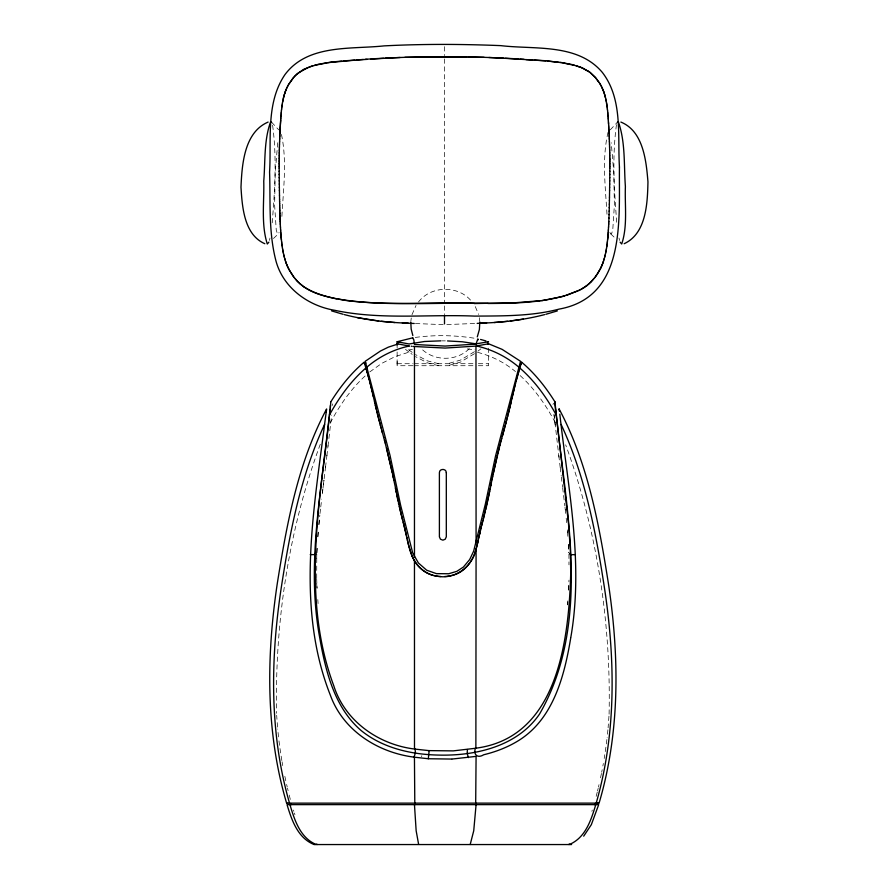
<?xml version="1.0" encoding="UTF-8"?>
<svg xmlns="http://www.w3.org/2000/svg" width="889" height="889" viewBox="0 0 889 889"><rect width="100%" height="100%" fill="white"/><g stroke="black" fill="none" stroke-linecap="round" stroke-linejoin="round"><path stroke-width="0.67" stroke-dasharray="4.45 3.33" d="M412.863 365.723L397.127 365.723L397.127 358.411M316.706 578.228L316.762 556.792M316.706 558.236L316.773 554.103M568.593 589.663L568.96 580.161M316.84 552.814L317.184 546.257M609.087 714.2C611.043 623.045 597.208 530.5 565.66 444.822M316.851 552.758L317.273 546.024M317.851 536.589L318.406 529.855M608.965 716.145L608.098 727.847M567.526 604.909L567.804 600.908M568.549 590.252L568.916 584.918M410.851 321.396L411.251 318.029M317.851 536.878L318.429 530.055M318.884 524.61L319.484 518.309M607.92 729.791L607.109 737.57M272.223 222.839C274.779 190.257 277.024 157.142 272.523 124.66M281.891 216.405C283.358 188.668 287.358 159.398 280.968 132.328M318.929 524.466L319.84 515.031M567.571 604.598L567.86 601.875M327.985 446.256L331.619 415.174M319.984 513.542L320.607 508.386M320.762 506.919L321.696 499.107M322.329 493.806L323.107 487.183M326.874 455.79L328.052 445.711M332.753 405.506L332.475 403.873M325.53 467.203L327.008 454.679M324.141 478.727L325.696 465.803M606.887 739.504L606.076 745.904M323.407 484.694L324.329 477.204M322.474 492.317L322.807 489.606M322.974 488.25L323.974 480.093M277.757 142.74L275.212 172.433L274.623 205.181L276.235 229.895L277.39 233.685L278.201 233.951L279.102 232.485M605.909 747.171L604.987 753.45M604.198 758.473L604.798 754.705M602.886 765.974L603.331 763.473M421.808 755.694L421.597 756.728M601.686 772.208L602.186 769.718M601.442 773.452L599.875 780.909M616.477 124.66C611.976 157.142 614.221 190.257 616.777 222.839M598.453 787.098L599.03 784.631M269.434 240.397L270 238.03M597.564 790.81L598.164 788.343M597.264 792.043L595.374 799.422M411.974 314.717L416.041 305.438M553.002 404.495L553.491 403.217M592.285 810.068L591.885 811.324M320.296 444.222C288.603 529.766 274.812 622.233 276.568 713.278M330.163 423.108C339.454 405.573 350.922 388.915 365.657 375.491M418.508 301.993C431.032 285.413 458.313 285.136 471.381 301.104M610.299 129.816L617.422 122.215M273.468 238.496L278.201 233.951M469.259 348.699C456.679 361.434 434.288 361.434 421.608 348.921M608.032 132.328C601.642 159.398 605.642 188.668 607.109 216.405M369.724 371.969L381.692 363.401L394.649 356.833L409.062 352.077L412.196 354.367M477.938 351.111L480.927 348.832M474.437 351.7L460.402 360.123L447.634 363.712M474.437 353.711L460.402 362.134L447.634 365.723M409.062 350.066L412.429 349.266M415.23 337.442C435.232 334.72 455.724 335.209 475.637 338.42M446.823 324.574L477.16 323.385M397.127 363.712L412.863 363.712M414.03 363.712L474.015 363.712M478.349 363.712L488.572 363.712M414.03 365.723L474.015 365.723M478.349 365.723L488.572 365.723L488.572 345.121M442.011 340.854L445.333 340.876M415.43 323.54L443.344 324.641M467.27 348.944L475.026 349.799M438.633 363.712L427.553 360.901L415.519 354.611M438.633 365.723L427.553 362.912L415.519 356.622M609.898 232.485L610.799 233.951L611.61 233.685L612.765 229.895L614.377 205.181L613.788 172.433L611.243 142.74M477.549 352.322C491.406 355.867 504.474 362.423 515.476 371.558M412.196 352.355L406.829 348.388M409.062 352.077L404.773 348.832M520.165 375.603C534.967 389.126 546.468 405.884 555.769 423.553M610.799 233.951L615.532 238.496M271.578 122.215L278.702 129.816M475.304 306.627L478.571 314.428M294.381 813.024L294.948 814.724M293.837 811.324L293.437 810.068M290.314 799.389L288.403 791.932M619 238.03L619.566 240.397M287.503 788.187L288.103 790.677M286.625 784.442L287.203 786.943M285.78 780.686L284.191 773.152M282.069 761.806L282.746 765.596M281.857 760.539L280.824 754.205M479.338 317.729L479.76 321.096M280.635 752.939L279.713 746.593M279.546 745.315L278.968 740.815M561.337 476.915L562.57 486.972M562.659 487.761L564.837 505.897M555.247 425.098L553.98 414.407M560.214 467.503L561.181 475.571M558.792 455.524L560.181 467.303M564.993 507.252L565.315 509.975M554.047 414.807L558.992 457.224M278.513 736.892L277.712 729.036M565.282 509.697L565.682 513.386M566.193 518.209L566.704 523.232M567.326 529.9L567.56 532.455M277.535 727.069L276.679 715.256M567.515 531.866L567.86 536.423M316.695 583.584L317.062 588.918M317.806 599.575L318.073 603.575M568.427 544.412L568.86 552.714M568.449 544.757L568.86 552.78M316.684 578.806L317.051 588.307M568.938 554.114L568.96 564.837M444.5 46.661L444.5 55.562M444.5 58.952L444.5 302.004M444.5 305.96L444.5 314.739M397.127 345.132L397.127 347.888M397.127 352L397.127 365.723"/><path stroke-width="1.33" d="M279.168 166.587L279.168 164.821M475.871 748.205L476.082 549.246L479.238 535.545M609.832 168.165L609.832 166.399M279.168 165.01L279.168 163.243M609.821 171.366L609.832 167.977M279.168 163.432L279.179 161.665M279.179 161.854L279.19 160.087M609.798 174.566L609.821 171.177M279.19 160.276L279.202 158.509M279.202 158.698L279.224 156.931M609.765 177.767L609.798 174.377M570.716 573.005L570.338 549.402L568.56 524.288L554.914 401.85L554.98 402.695M609.732 180.967L609.765 177.578M279.224 157.12L279.246 155.353M609.687 184.167L609.732 180.778M279.246 155.542L279.268 153.797M570.705 574.061C568.638 639.813 558.114 737.348 476.082 748.16M609.587 190.568L609.632 187.179M609.632 187.368L609.687 183.979M609.409 200.736L609.476 197.069M609.476 197.258L609.587 190.379M279.268 153.975L279.29 152.23M609.343 204.226L609.409 200.558M279.29 152.419L279.324 150.674M279.324 150.852L279.368 149.108M609.265 207.715L609.343 204.048M279.368 149.285L279.402 147.541M609.176 211.204L609.265 207.537M279.402 147.73L279.446 145.985M609.076 214.694L609.176 211.026M279.446 146.163L279.49 144.418M279.49 144.607L279.546 142.862M330.475 405.184C320.807 497.584 300.115 595.452 333.742 685.652C344.876 721.146 378.503 744.571 414.496 749.027L414.463 560.692L413.018 558.092M410.807 322.251L411.163 329.008L412.84 335.575M279.546 143.04L279.602 141.295M608.954 218.172L609.076 214.505M279.602 141.473L279.657 139.729M279.657 139.906L279.713 138.162M279.713 138.34L279.779 136.595M287.147 803.145L286.602 803.145C265.5 731.691 266.367 655.938 277.39 582.828C286.88 523.41 297.993 462.591 326.619 408.973L324.941 421.653C313.573 511.886 295.815 607.92 330.464 695.476C343.298 730.78 378.225 752.694 414.407 757.184M608.821 221.661L608.954 217.994M279.779 136.773L279.846 135.028M608.754 223.206L608.821 221.483M279.846 135.206L279.924 133.461M279.924 133.639L279.991 131.894M608.676 224.739L608.754 223.017M279.991 132.083L280.068 130.327M608.598 226.273L608.676 224.561M280.113 129.727L280.157 128.761M280.068 130.516L280.113 129.538M280.157 128.938L280.191 127.972M280.235 127.371L280.279 126.405M280.191 128.149L280.235 127.183M608.509 227.817L608.598 226.095M280.279 126.582L280.324 125.616M280.368 125.005L280.424 124.038M280.324 125.794L280.368 124.827M608.42 229.351L608.509 227.628M280.457 123.682L280.491 122.96M280.424 124.227L280.457 123.493M280.524 122.593L280.557 121.871M280.491 123.138L280.524 122.415M280.591 121.504L280.624 120.782M280.557 122.049L280.591 121.326M608.32 230.884L608.42 229.173M280.691 119.693L280.624 120.96M280.657 120.415L280.802 118.215M608.22 232.418L608.32 230.707M330.375 407.462L330.764 402.117M476.082 804.634L473.737 830.759L470.203 844.494M280.802 118.393L281.013 115.259M330.186 410.129L330.275 408.94M608.109 233.963L608.22 232.24M280.902 116.915L281.135 113.781M608.043 234.718L608.109 233.774M607.987 235.474L608.043 234.54M607.92 236.241L607.987 235.296M607.854 236.996L607.92 236.052M281.135 113.959L281.268 112.303M607.787 237.752L607.854 236.818M607.72 238.519L607.787 237.574M607.643 239.274L607.72 238.33M281.268 112.481L281.413 110.825M607.565 240.03L607.643 239.097M281.413 111.003L281.569 109.347M607.42 241.43L607.565 239.852M607.265 242.819L607.42 241.241M281.569 109.536L281.746 107.88M329.352 416.452C321.818 489.561 306.172 563.759 319.618 637.213C325.485 670.617 334.22 707.277 361.001 730.425C382.87 748.238 411.64 754.661 439.322 755.094C476.171 755.917 517.654 746.127 539.579 713.989C589.029 628.112 568.627 522.588 557.881 429.554M329.486 415.363L330.152 409.685M330.186 409.362L330.13 409.907M607.087 244.208L607.265 242.641M281.746 108.058L281.913 106.58M607.087 244.031L606.709 246.986M281.913 106.758L282.091 105.28M606.909 245.42L606.498 248.375M282.091 105.469L282.28 103.991M570.838 637.224C583.84 562.926 567.96 487.939 559.826 414.185M570.749 637.802C564.482 675.607 553.558 718.601 518.887 740.37C508.119 747.104 496.14 751.75 483.827 754.728C477.126 758.839 473.315 754.317 475.359 748.238M282.28 104.169L282.491 102.691M606.276 249.753L606.498 248.198M326.13 411.929L326.441 410.029M282.491 102.88L282.969 100.124M606.02 251.143L606.276 249.576M605.787 252.387L606.02 250.954M282.724 101.59L283.535 97.568M490.784 485.783L491.361 482.827M490.05 489.517L490.928 485.05M491.217 483.56L492.084 479.127M491.939 479.871L496.818 457.224M490.206 488.739L483.338 518.965M492.384 477.66L492.673 476.182M489.461 492.495L489.761 491.006M492.962 474.715L500.018 444.744M489.161 493.995L487.505 501.885M605.531 253.632L605.787 252.198M478.504 539.012L478.626 538.445M478.26 540.156L477.893 541.879M478.838 537.423L480.493 530.111L479.404 534.789M476.626 547.302L477.771 542.457M605.253 254.865L605.531 253.443M487.261 503.007L486.227 507.53M479.538 534.211L479.849 532.833M510.786 403.395L512.92 394.127M511.82 398.928L512.197 397.294M283.247 99.023L283.68 96.99M511.053 402.273L509.986 406.862M512.32 396.716L514.831 386.059M510.653 403.984L509.564 408.629M513.053 393.538L515.242 384.415M447.545 340.932L462.291 341.776L476.082 343.854L477.871 338.82L478.171 339.798M604.965 256.099L605.253 254.687M480.293 530.933L481.005 528.033M509.842 407.462L507.619 416.485M509.419 409.229L508.086 414.652M485.683 509.797L485.961 508.664M480.705 529.222L481.394 526.444M497.14 455.901L497.462 454.59M485.405 510.919L484.838 513.175M515.142 384.848L516.576 379.27M599.053 803.145L599.075 803.145C620.011 732.414 619.377 657.416 608.632 584.995C599.186 524.788 588.018 463.202 559.07 408.873L559.248 410.018M515.387 383.848L515.531 383.292M283.68 97.179L283.824 96.423M481.293 526.844L482.005 524.077M604.653 257.332L604.965 255.921M497.796 453.279L499.451 446.867M507.152 418.341L507.775 415.896M481.605 525.655L482.216 523.277M484.561 514.264L483.749 517.398M506.663 420.208L507.297 417.752M482.105 523.688L482.927 520.543M482.316 522.888L482.516 522.099M515.942 381.659L519.798 367.99C534.911 381.103 546.724 397.627 556.292 415.107M506.808 419.63L505.619 424.175M482.727 521.298L483.56 518.143M283.824 96.601L283.98 95.845M506.319 421.519L501.552 439.066M499.829 445.445L500.585 442.644M475.682 804.634L476.082 756.383L452.168 759.039M500.463 443.078L501.152 440.544M504.774 427.265L505.296 425.342M516.853 378.247L517.12 377.258M501.007 441.066L501.718 438.466M604.653 257.143L603.964 259.766M502.285 436.388L504.53 428.198M283.98 96.034L284.136 95.279M476.437 547.991L474.515 553.969M517.387 376.303L517.642 375.38M517.898 374.48L518.754 371.491M284.136 95.467L284.291 94.712M476.082 549.246C472.27 566.66 454.957 579.95 436.955 576.139M604.32 258.366L603.587 260.977M284.291 94.89L284.469 94.145M412.752 338.142L413.807 339.754L414.463 344.499L445.1 346.065L475.182 344.132M519.621 368.591L519.276 369.713M519.732 368.224L520.265 366.468M284.469 94.334L284.636 93.578M520.332 366.224L520.91 364.401M595.774 804.634C591.141 820.014 585.473 837.794 569.371 844.494M476.115 346.043L488.528 343.765L502.107 349.355L520.521 361.278L495.517 456.079L485.283 504.374L473.67 551.091L469.67 559.548L463.413 567.049L456.79 571.36L448.667 573.749L436.432 573.638L426.653 570.205L418.397 562.959L412.685 552.902L400.606 505.185L389.993 455.279L365.568 362.512M520.876 364.49L521.165 363.579M521.165 363.601L521.399 362.856M521.376 362.923L521.599 362.223M284.636 93.767L284.824 93.023M603.587 260.799L603.209 262.088M284.824 93.201L284.991 92.5M603.398 261.355L603.02 262.644M284.991 92.678L285.18 91.978M285.18 92.156L285.358 91.456M603.02 262.466L602.62 263.755M285.358 91.634L285.558 90.934M602.82 263.022L602.409 264.3M285.558 91.123L285.758 90.422M477.293 336.864L479.382 329.541L479.816 321.94M602.409 264.111L601.964 265.389M285.758 90.6L285.958 89.911M474.37 554.325L473.559 556.258M602.186 264.666L601.509 266.456M285.958 90.089L286.38 88.889M286.169 89.578L286.836 87.889M601.742 265.744L601.275 266.989M473.437 556.536C470.059 563.893 464.447 570.571 456.902 573.838M601.275 266.8L600.531 268.556M268.867 242.164L267.289 244.019C260.955 224.161 264.311 201.836 263.755 181.089C265.378 161.476 263.811 140.506 270.6 121.882L271.578 122.215M601.031 267.333L600.275 269.078M286.836 88.067L287.314 86.9M324.596 424.42C301.404 473.993 290.614 528.299 282.135 582.051C270.534 655.282 268.756 731.269 289.503 803.111L291.436 804.634M414.807 804.634L414.441 757.195L428.298 758.739L428.998 752.405L428.842 750.616L414.896 749.094M287.314 87.078L287.803 85.911M600.275 268.889L597.708 273.59M600.008 269.411L595.063 277.368M287.803 86.1L288.325 84.944M329.408 415.096C338.976 397.627 350.788 381.103 365.901 367.99L365.757 367.513M288.325 85.133L288.869 83.988M288.869 84.177L293.237 77.832M289.447 83.233L293.937 77.032M330.775 401.895C339.931 387.182 350.833 373.447 364.09 362.201L364.334 362.934M597.075 274.379L594.363 278.246M583.695 836.182L591.341 824.659L598.697 804.634L287.025 804.634C291.714 820.125 297.704 837.916 313.973 844.494M594.363 278.068L590.629 282.369M593.663 278.924L589.818 283.147M293.937 77.21L294.648 76.243M294.648 76.432L295.392 75.487M295.392 75.665L296.526 74.398M296.148 74.92L298.426 72.765M589.818 282.958L588.596 284.247M440.877 576.505C428.998 576.416 418.019 568.849 413.041 558.136L414.463 556.858L414.463 346.51L445.1 348.077L475.182 346.143M296.893 74.243L303.438 69.453L313.017 65.608M588.996 283.713L586.518 285.936M617.422 122.215L618.4 121.882C625.545 142.307 623.834 165.143 625.389 186.59C624.678 205.503 627.778 225.984 621.711 244.019L620.133 242.164M588.185 284.413L586.084 286.258M594.263 804.634L596.197 803.111C616.722 731.98 615.232 656.738 603.887 584.195C595.397 529.722 584.584 474.659 561.103 424.42M467.425 749.516L467.158 753.194L468.37 757.617M298.826 72.631L308.45 67.342M414.007 757.128L415.463 752.75L415.063 749.049M586.084 286.069L583.351 288.103M585.651 286.391L580.861 289.558M582.884 288.214L578.683 290.692M487.516 342.276L488.561 341.732L476.082 343.854M487.516 344.287L488.528 343.765M579.784 289.958L566.515 295.392M568.604 844.494L569.393 844.117M577.583 291.036L562.526 296.526L541.734 300.704M456.179 574.127L453.49 575.094M397.772 344.076L388.282 347.177L380.492 351.011L365.179 361.312L365.79 363.179M309.483 66.953L319.373 63.986M624.178 243.708C646.425 233.418 647.47 203.137 647.959 181.867C646.225 160.72 643.325 131.194 620.878 122.071M569.582 553.703L570.505 553.469M545.902 314.284L557.359 310.906M565.193 295.604C540.134 302.882 513.809 303.382 487.905 303.482M268.122 122.071C244.142 132.339 241.975 164.498 240.986 187.268C242.208 206.915 244.064 234.64 264.822 243.708M314.273 65.419L332.019 61.886M452.912 575.25L447.9 576.25M409.329 346.021C393.76 349.288 379.081 356.756 366.968 367.079L366.357 369.491M544.624 314.617C523.743 320.029 502.185 322.463 480.649 323.207M398.705 342.598L397.139 341.765L409.062 343.976L424.564 341.498L440.911 340.843M316.039 554.636L310.261 554.614M412.918 337.787L397.127 341.754L397.127 345.132M320.651 63.897L326.352 62.863M475.515 748.271L453.212 750.883L428.842 750.616M523.332 319.118L510.286 320.985M575.439 554.614L570.193 554.736M327.485 62.686L363.279 59.419M540.201 300.726L514.964 302.76L474.181 303.549M333.164 61.919L341.62 61.052M476.604 345.988C492.084 349.466 506.686 356.745 518.732 367.079L519.443 369.168M475.971 344.054L475.293 344.121M475.971 346.065L476.082 542.234L477.649 543.035M447.5 576.305L444.722 576.505M507.619 321.318L494.073 322.54M343.176 60.919L354.589 60.119M370.969 59.141L383.648 58.352M365.201 59.307C418.041 55.785 471.181 55.818 524.032 59.319M367.124 59.374L356.278 60.019M385.382 58.241L400.128 57.485M477.16 323.385L486.672 322.94M451.723 759.062L428.298 758.739M404.906 57.329L466.381 57.185M286.602 803.145L597.164 803.123M487.905 303.305C441.1 302.304 393.916 306.072 347.266 300.693C332.653 298.193 317.473 295.326 304.716 287.325M468.025 57.185L484.094 57.329M474.181 303.36C428.976 301.449 382.97 306.749 338.076 299.004M314.106 844.55L571.605 844.55M598.553 803.145L597.33 803.123L597.919 803.123M488.872 57.485L503.619 58.241M414.23 323.496L402.328 322.94M408.351 323.207C386.815 322.463 365.257 320.029 344.376 314.617M525.988 59.619L532.911 60.03M505.352 58.352L518.143 59.152M520.109 59.263L545.824 60.741L561.515 62.686M534.567 60.13L545.824 60.919M394.927 322.54L381.381 321.318M413.952 346.466L413.185 346.399M547.38 61.052L559.248 62.363M411.951 346.288L411.229 346.21M409.062 345.988L397.172 343.787M378.714 320.985L357.256 317.584M560.381 62.341L572.183 64.575L579.572 66.975M562.648 62.863L574.727 65.419M436.11 575.994L433.61 575.472M315.195 553.469L316.117 553.703M336.62 298.893C324.074 296.148 310.75 293.014 300.815 284.413M480.56 339.454L485.916 340.92M432.787 575.25C424.986 573.205 418.53 567.549 414.463 560.692M331.641 310.906L343.098 314.284M575.983 65.597L580.65 67.386M580.106 66.997L581.717 67.82M581.184 67.42L588.185 71.209M582.251 67.864L588.985 71.753M316.14 844.494C300.104 837.749 294.526 819.98 289.925 804.634M316.573 844.117L317.373 844.494M304.26 287.203L300.004 283.713M588.585 71.298L589.774 72.331M589.385 71.853L595.063 77.21L598.964 82.299M590.174 72.454L595.763 77.832L599.564 83.233M300.404 284.247L299.182 282.958M521.621 362.179C534.856 373.391 545.735 387.115 554.914 401.795L554.925 401.984M298.371 282.191L299.182 283.147M298.371 282.369L295.337 278.924M297.582 281.58L294.637 278.068M294.637 278.246L290.692 272.423M293.937 277.368L288.992 269.411M599.564 83.044L600.675 85.122M600.131 83.988L601.197 86.1M290.103 271.612L287.969 267.333M601.197 85.911L602.609 89.078M288.725 269.078L287.725 266.8M413.041 558.136L412.24 556.47M412.796 557.647L410.362 551.669M601.686 86.9L602.831 89.578M287.725 266.989L287.258 265.744M412.152 556.281L411.907 555.725M287.491 266.456L286.814 264.666M602.831 89.4L603.042 90.089M411.863 555.614L408.284 544.024M287.036 265.389L286.591 264.111M603.042 89.911L603.242 90.6M603.242 90.422L603.442 91.123M286.591 264.3L286.18 263.022M603.442 90.934L603.642 91.634M286.38 263.755L285.98 262.466M603.642 91.456L604.364 93.767M285.98 262.644L285.602 261.355M603.831 91.978L604.709 94.89M418.575 844.117L416.152 830.759L414.463 804.634M285.791 262.088L285.413 260.799M364.312 362.89L364.623 363.868M364.712 364.146L365.623 367.057M285.413 260.977L284.68 258.366M410.107 550.891L409.418 548.546M365.557 366.846L365.812 367.668M365.901 367.99L369.757 381.659M366.035 368.402L366.201 368.979M604.542 94.145L605.02 96.034M366.557 370.168L366.868 371.235M366.979 371.602L367.335 372.847M285.036 259.766L284.347 257.143M367.602 373.747L367.868 374.68M368.135 375.647L369.291 379.914M604.864 95.279L605.176 96.601M381.981 431.154L383.726 437.532M380.925 427.265L382.448 432.854M383.603 437.066L384.693 441.066M381.181 428.22L379.647 422.519M384.448 440.188L385.237 443.078M380.259 424.786L380.559 425.931M385.17 442.844L392.316 472.648M379.347 421.397L379.892 423.431M379.381 421.519L378.403 417.752M401.939 517.331L402.673 520.143M409.207 547.768L407.629 541.068M386.504 447.834L392.671 474.359M378.758 419.152L379.058 420.275M401.684 516.398L403.595 523.688M403.162 522.021L408.062 543.068M401.439 515.464L401.95 517.398M369.591 381.048L371.813 390.004M401.539 515.831L399.139 506.085M369.891 382.192L370.313 383.848M375.314 405.117L378.481 418.052M401.206 514.52L393.694 479.515M403.65 523.888L404.606 527.644M605.176 96.423L605.32 97.179M377.914 415.852L378.192 416.952M284.036 255.921L284.347 257.332M377.369 413.685L377.636 414.763M370.457 384.415L370.602 384.993M404.706 528.066L405.34 530.644M370.746 385.57L372.647 393.538M376.836 411.529L377.103 412.596M605.32 96.99L605.465 97.746M376.069 408.34L376.325 409.396M405.451 531.077L406.051 533.667M283.747 254.687L284.036 256.099M371.924 390.482L372.28 391.993M375.825 407.295L374.858 403.173M372.491 392.871L373.013 395.116M605.465 97.568L605.753 99.023M372.835 394.349L373.38 396.716M374.513 401.695L374.914 403.395M373.18 395.861L374.625 402.172M398.394 502.807L398.772 504.441M406.14 534.089L406.429 535.389M283.469 253.443L283.747 254.865M398.039 501.163L396.661 494.606M605.753 98.846L606.02 100.301M406.984 538.001L406.795 537.123M407.351 539.756L407.54 540.634M283.213 252.198L283.469 253.632M392.594 474.004L393.76 479.871M396.005 491.339L396.338 492.973M393.016 476.071L393.349 477.793M395.361 488.083L395.683 489.706M606.02 100.124L606.276 101.59M282.98 250.954L283.213 252.387M282.724 249.576L282.98 251.143M606.276 101.413L606.909 105.469M559.47 411.24L559.114 409.118M282.502 248.198L282.724 249.753M606.509 102.702L607.087 106.758M282.291 246.809L282.502 248.375M282.291 246.986L281.902 244.031M282.091 245.597L281.735 242.641M607.087 106.58L607.254 108.058M555.481 409.14L556.014 413.641M556.07 414.063L556.892 421.097M607.254 107.88L607.431 109.536M556.936 421.486L557.77 428.587M281.58 241.241L281.735 242.819M607.431 109.347L607.587 111.003M281.58 241.43L281.357 239.097M281.435 240.03L281.28 238.33M607.587 110.825L607.732 112.481M281.213 237.574L281.28 238.519M607.732 112.303L607.865 113.959M281.146 236.818L281.213 237.752M281.08 236.052L281.146 236.996M607.865 113.781L607.987 115.437M281.08 236.241L280.957 234.54M281.013 235.474L280.902 233.774M607.987 115.259L608.098 116.915M555.447 409.296L555.181 405.484M280.78 232.24L280.902 233.963M608.098 116.737L608.198 118.393M555.036 403.506L555.136 404.851M280.68 230.707L280.78 232.418M608.198 118.215L608.309 119.871M608.309 119.693L608.387 121.204M608.387 121.026L608.554 123.86M280.58 229.173L280.68 230.884M608.476 122.349L608.643 125.193M280.491 227.628L280.58 229.351M608.643 125.016L608.709 126.527M608.709 126.338L608.787 127.849M280.402 226.095L280.491 227.817M608.787 127.672L608.865 129.183M280.324 224.561L280.402 226.273M608.865 129.005L608.932 130.516M608.932 130.327L609.009 132.072M609.009 131.894L609.076 133.639M280.246 223.017L280.324 224.739M609.076 133.461L609.154 135.206M280.179 221.483L280.246 223.206M609.154 135.028L609.221 136.773M609.221 136.595L609.287 138.34M280.179 221.661L280.057 218.338M609.287 138.162L609.343 139.906M280.113 220.094L280.002 216.772M609.343 139.729L609.398 141.473M609.398 141.295L609.454 143.04M609.454 142.862L609.51 144.607M279.946 215.205L280.002 216.949M279.902 213.627L279.946 215.382M609.51 144.418L609.554 146.163M279.846 212.06L279.902 213.816M609.554 145.985L609.598 147.73M609.598 147.541L609.632 149.285M279.813 210.493L279.846 212.238M279.768 208.915L279.813 210.671M609.632 149.108L609.676 150.852M279.724 207.004L279.768 209.104M279.679 205.081L279.724 207.181M609.676 150.674L609.71 152.419M279.646 203.17L279.679 205.27M279.602 201.247L279.646 203.348M279.568 199.336L279.602 201.436M609.71 152.23L609.732 153.975M279.502 195.502L279.568 199.514M279.413 190.379L279.502 195.68M609.732 153.797L609.754 155.542M279.357 187.179L279.413 190.568M279.313 183.979L279.357 187.368M609.754 155.353L609.776 157.12M279.268 180.778L279.313 184.167M279.235 177.578L279.268 180.967M609.776 156.931L609.81 160.276M609.798 158.509L609.821 161.854M279.202 174.377L279.235 177.767M279.179 171.177L279.202 174.566M609.821 161.665L609.832 163.432M279.168 167.977L279.179 171.366M609.832 163.243L609.832 165.01M609.832 164.821L609.832 166.587M279.168 166.399L279.168 168.165M444.5 316.128L444.5 323.918M446.311 472.781L446.311 536.856L445.156 539.279L442.878 540.156L440.444 539.19L439.399 536.856L439.388 472.781C439.177 468.336 446.522 468.325 446.311 472.781M619.444 167.088C618.733 218.661 626.967 296.804 559.114 309.105C531.555 316.34 502.818 315.906 474.559 316.106C428.131 314.117 380.636 320.084 334.742 310.305C307.55 305.805 282.169 287.014 275.557 259.355C268.445 230.884 270.567 201.181 269.567 172.11C271.523 139.651 265.611 103.057 284.947 74.632C307.738 44.006 350.622 49.462 384.059 45.884C422.886 43.872 461.88 44.061 500.729 45.628C534.734 49.673 577.572 43.105 602.331 72.409C623.022 99.235 617.477 135.428 619.444 167.088"/></g></svg>
